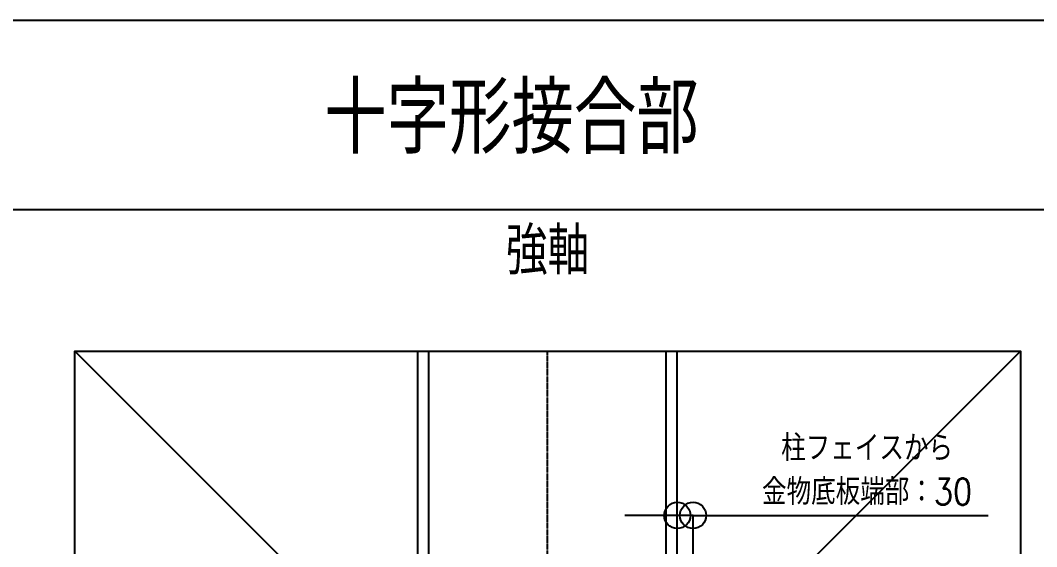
# Model space of a CAD drawing. Extents: x -668440 to 1010955, y -1678500 to 210463.
# Drawn here: x -638046 to -618698, y -1035467 to -1025443 of the extents above; entities that cross this region are included whole.
import ezdxf
from ezdxf.enums import TextEntityAlignment as Align

# ---------------------------------------------------------------- set-up
doc = ezdxf.new("R2010")
doc.units = 0
doc.header["$MEASUREMENT"] = 0
doc.linetypes.add('CENTER', pattern=[2, 1.25, -0.25, 0.25, -0.25])
doc.layers.get('0').update_dxf_attribs({"color": 3, "linetype": 'CONTINUOUS'})
doc.layers.get('Defpoints').update_dxf_attribs({"color": 251, "linetype": 'CONTINUOUS'})
doc.layers.add('00_ADDL', color=253, linetype='CONTINUOUS', plot=False)
for name, color, linetype in [('100', 5, 'CENTER'), ('_1-1_L-CL', 3, 'CONTINUOUS'), ('_1-B_TXT1', 3, 'CONTINUOUS'), ('_5-6_GS-M', 6, 'CONTINUOUS'), ('COL_H-494x302x13x21x13', 7, 'CONTINUOUS')]:
    doc.layers.add(name, color=color, linetype=linetype)
doc.styles.add('DRACAD', font='txt', dxfattribs={"width": 0.85, "bigfont": 'extfont2'})
doc.styles.add('S020', font='simplex.shx', dxfattribs={"width": 0.8, "height": 100, "bigfont": 'extfont2.shx'})
doc.styles.get("Standard").update_dxf_attribs({"font": 'Osaka.ttc'})
doc.dimstyles.new('ISO-25', dxfattribs={"dimtxt": 2.5, "dimasz": 2.5, "dimexe": 1.25, "dimexo": 0.625, "dimtad": 1, "dimdec": 4, "dimdsep": 46, "dimtxsty": 'Standard', "dimcen": 2.5, "dimadec": 0, "dimazin": 0, "dimtfac": 1, "dimtdec": 4, "dimtmove": 0, "dimatfit": 3, "dimfxl": 1, "dimtolj": 1, "dimtzin": 0, "dimarcsym": 0})

# ---------------------------------------------------------------- blocks, each defined once
blk = doc.blocks.new('_ORIGIN')
at = {"color": 0, "linetype": 'ByBlock', "lineweight": -2}
blk.add_line((0, 0), (-1, 0), dxfattribs=at)
blk.add_circle((0, 0), 0.5, dxfattribs=at)
blk = doc.blocks.new('*D10640')
at = {"layer": '_5-6_GS-M', "color": 0, "lineweight": -2}
for p, q in [((-229673.8, -408111.9), (-229723.8, -408111.9)), ((-229623.8, -408151.1), (-229623.8, -408110.7)), ((-229593.8, -408111.9), (-229623.8, -408111.9)), ((-229593.8, -408332.1), (-229593.8, -408110.7)), ((-229543.8, -408111.9), (-229032.1, -408111.9))]:
    blk.add_line(p, q, dxfattribs=at)
at = {"layer": 'Defpoints', "color": 0}
for p in [(-229623.8, -408111.9), (-229623.8, -408201.1), (-229593.8, -408382.1)]:
    blk.add_point(p, dxfattribs=at)
at = {"layer": '_5-6_GS-M', "color": 0, "linetype": 'ByBlock', "lineweight": -2, "xscale": 50, "yscale": 50, "zscale": 50}
blk.add_blockref('_ORIGIN', (-229623.8, -408111.9), dxfattribs=at)
at = {"layer": '_5-6_GS-M', "color": 0, "linetype": 'ByBlock', "lineweight": -2, "xscale": 50, "yscale": 50, "zscale": 50, "rotation": 180}
blk.add_blockref('_ORIGIN', (-229593.8, -408111.9), dxfattribs=at)
at = {"layer": '_5-6_GS-M', "color": 0, "insert": (-229262.5, -408025.3), "char_height": 50, "attachment_point": 5, "style": 'DRACAD'}
blk.add_mtext('\\A1;\\A1;柱フェイスから\\P金物底板端部：30', dxfattribs=at)
blk = doc.blocks.new('剛接合部C1Y')
at = {"layer": '00_ADDL'}
for p, q in [((-230770.77238, -407799.07507), (-228970.77238, -409599.07507)), ((-228970.77238, -407799.07507), (-230770.77238, -409599.07507))]:
    blk.add_line(p, q, dxfattribs=at)
blk.add_lwpolyline([(-230770.77238, -409599.07507), (-230770.77238, -407799.07507), (-228970.77238, -407799.07507), (-228970.77238, -409599.07507)], close=True, dxfattribs=at)
at = {"layer": '100'}
blk.add_line((-229870.77238, -411532.4084), (-229870.77238, -407799.07507), dxfattribs=at)
at = {"layer": '_1-1_L-CL'}
for p, q in [((-232913.84825, -407169.07507), (-226827.6965, -407169.07507)), ((-232913.84825, -407529.07507), (-226827.6965, -407529.07507))]:
    blk.add_line(p, q, dxfattribs=at)
at = {"layer": 'COL_H-494x302x13x21x13'}
for p, q in [((-230117.77238, -409599.07507), (-230117.77238, -407799.07507)), ((-230096.77238, -409599.07507), (-230096.77238, -407799.07507)), ((-229644.77238, -409599.07507), (-229644.77238, -407799.07507)), ((-229623.77238, -409599.07507), (-229623.77238, -407799.07507))]:
    blk.add_line(p, q, dxfattribs=at)
at = {"layer": '_1-B_TXT1', "style": 'S020', "width": 0.8}
blk.add_text('十字形接合部', height=135, dxfattribs=at).set_placement((-229939.38299, -407349.07507), align=Align.MIDDLE)
blk.add_text('強軸', height=90, dxfattribs=at).set_placement((-229870.77238, -407680.00234), align=Align.BOTTOM_CENTER)
at = {"layer": '_5-6_GS-M'}
dim = blk.add_linear_dim(base=(-229623.77238, -408111.94755), p1=(-229593.77238, -408382.07507), p2=(-229623.77238, -408201.07507), text='\\A1;柱フェイスから\\P金物底板端部：<>', dimstyle='ISO-25', override={"dimtxt": 50, "dimasz": 50, "dimexo": 50, "dimgap": 20, "dimdec": 0, "dimtxsty": 'DRACAD', "dimblk1": 'ORIGIN', "dimblk2": 'ORIGIN', "dimsah": 1, "dimtfill": 0, "dimtfillclr": 0}, dxfattribs=at)
dim.commit()
dim.dimension.update_dxf_attribs({"geometry": '*D10640', "text_midpoint": (-229262.51196, -408111.94755), "dimtype": 160})

msp = doc.modelspace()

# ---------------------------------------------------------------- block references
at = {"xscale": 10, "yscale": 10, "zscale": 10}
msp.add_blockref('剛接合部C1Y', (1670698.6842, 3046247.35843, 5600), dxfattribs=at)

doc.saveas('drawing.dxf')
